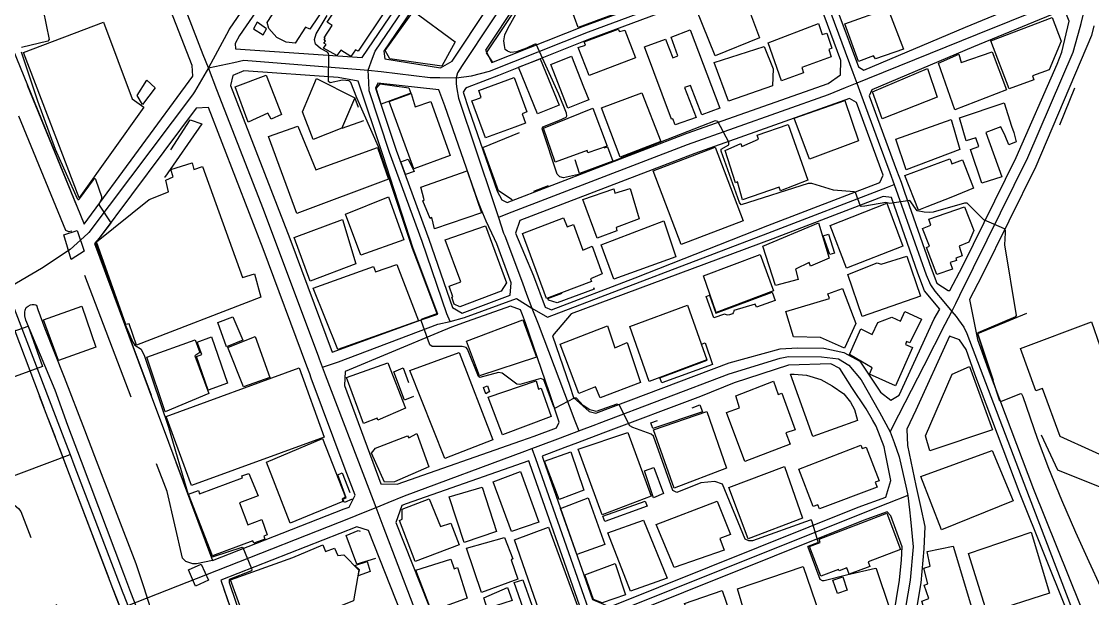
# Model space of a CAD drawing. Header units: millimetres. Extents: x 198785 to 203305, y 542885 to 545889.
# Drawn here: x 202311.3 to 202611.8, y 544546.7 to 544708.5 of the extents above; entities that cross this region are included whole.
import ezdxf

# ---------------------------------------------------------------- set-up
doc = ezdxf.new("R2010")
doc.units = ezdxf.units.MM
for name, pattern in [('FENCE_25K', [54.3, 28.7, -9.2, -16.4]), ('HIDDEN_BULD_25K', [28.8, 18.4, -10.4]), ('HIDDEN_IN_25K', [56.5, 36.5, -20]), ('HIDDEN_SIGUNGU_25K', [51.2, 30.4, -3.2, 5.6, -3.2, 5.6, -3.2])]:
    doc.linetypes.add(name, pattern=pattern)
for name, color, linetype in [('A0013114', 253, 'Continuous'), ('A0013117', 253, 'Continuous'), ('A0023214', 253, 'Continuous'), ('A0023217', 253, 'Continuous'), ('A0033324', 253, 'Continuous'), ('A0043325', 253, 'Continuous'), ('B0014111', 253, 'Continuous'), ('B0014112', 253, 'Continuous'), ('B0014113', 253, 'Continuous'), ('B0014116', 253, 'Continuous'), ('B0014118', 253, 'Continuous'), ('B0024120', 253, 'Continuous'), ('C0076117', 253, 'Continuous'), ('C0523121', 253, 'Continuous'), ('F0017111', 253, 'Continuous'), ('F0047224', 253, 'Continuous'), ('G0018113', 253, 'Continuous')]:
    doc.layers.add(name, color=color, linetype=linetype)

msp = doc.modelspace()

# ---------------------------------------------------------------- linework, layer by layer
at = {"layer": 'A0013114'}
for points in [[(202272.59, 544800.81), (202290.36, 544749.86), (202293.64, 544740.9), (202296.67, 544732.64), (202304.85, 544710.31), (202328.93, 544651.68)], [(202331.82, 544646.2), (202348.38, 544601.78), (202351.09, 544594.51), (202364.94, 544557.35)], [(202367.27, 544551.82), (202383.58, 544504.49)]]:
    msp.add_lwpolyline(points, dxfattribs=at)
at = {"layer": 'A0013117'}
for points in [[(202328.93, 544651.68), (202359.42, 544693.1), (202359.2, 544696.14), (202340.63, 544743.9), (202337.6, 544751.8), (202333.85, 544761.56), (202314.57, 544811.79), (202310.14, 544814.89), (202273.87, 544801.32), (202272.59, 544800.81)], [(202406.89, 544698.32), (202454.9, 544768.86), (202464.75, 544782.75), (202463.73, 544786.9), (202442.89, 544801.38), (202440.51, 544800.66), (202426.9, 544781.39), (202409.19, 544756.77), (202404.23, 544750.35), (202402.14, 544747.64), (202399.15, 544743.3), (202392.42, 544733.52), (202387.07, 544725.75), (202372.48, 544704.55), (202371.28, 544702.3), (202371.38, 544700.78), (202406.89, 544698.32)], [(202443.28, 544696.93), (202468.97, 544707.15), (202491.02, 544715.29), (202518.21, 544725.4), (202525.44, 544728.49), (202530.95, 544730.84), (202534.16, 544732.05), (202595.96, 544755.4), (202596.91, 544757.58), (202589.87, 544777.28), (202587.24, 544785.52), (202583.04, 544785.88), (202581.84, 544785.45), (202557.42, 544775.24), (202512.72, 544757.19), (202509.24, 544756.65), (202491.51, 544768.89), (202486.18, 544767.84), (202476.63, 544753.4), (202441.49, 544700.44), (202443.28, 544696.93)], [(202428.92, 544695.44), (202432.2, 544697.29), (202471.63, 544756.71), (202481.66, 544771.88), (202479.79, 544776.39), (202470.76, 544782.17), (202469.14, 544782.03), (202458.19, 544766.57), (202412.99, 544700.18), (202413.3, 544698.01), (202428.92, 544695.44)], [(202547.67, 544694.85), (202576.13, 544706.88), (202607.32, 544719.76), (202608.96, 544722.86), (202599.45, 544750.35), (202596.8, 544751.44), (202535.62, 544728.33), (202535.12, 544725.4), (202546.12, 544695.7), (202547.67, 544694.85)], [(202446.06, 544658.42), (202447.63, 544657.71), (202498.12, 544677.11), (202537.66, 544691.1), (202541.08, 544693.49), (202541.19, 544697.5), (202531.52, 544723.6), (202527.12, 544724.86), (202519.69, 544721.68), (202492.41, 544711.54), (202470.4, 544703.41), (202445.12, 544693.35), (202436.37, 544689.98), (202435.87, 544689.71), (202435.24, 544688.64), (202436.82, 544683.74), (202444.81, 544660.86), (202446.06, 544658.42)], [(202571.81, 544633.05), (202575.43, 544639.93), (202590.39, 544670.3), (202601.9, 544696.5), (202603.2, 544699.81), (202605.21, 544708.53), (202604.14, 544711.39), (202602.07, 544711.1), (202578.44, 544701.35), (202549.88, 544689.27), (202549.13, 544687.59), (202556.83, 544666.81), (202558.08, 544663.45), (202559.06, 544660.65), (202566.52, 544639.3), (202568.12, 544635.12), (202571.29, 544633.05), (202571.81, 544633.05)], [(202612.12, 544707.19), (202611.5, 544704.48), (202595.85, 544667.79), (202580.78, 544637.2), (202577.28, 544630.55), (202579.54, 544619.29), (202582.53, 544611.03), (202595.26, 544577.37), (202608.32, 544544.81), (202615.21, 544529.02)], [(202398.49, 544615.73), (202423.49, 544624.8), (202428.18, 544626.43), (202421.19, 544644.8), (202412.7, 544671.11), (202405.82, 544691.74), (202400.21, 544692.77), (202373.76, 544694.6), (202370.65, 544693.34), (202369.99, 544690.47), (202386.66, 544647.59), (202398.49, 544615.73)], [(202434.92, 544626.69), (202448.39, 544631.74), (202448.67, 544635.15), (202444.69, 544646.09), (202444, 544647.54), (202441.65, 544652.52), (202440.33, 544655.86), (202439.28, 544658.5), (202430.09, 544684.84), (202428.44, 544689.34), (202411.35, 544691.12), (202410.68, 544689.8), (202416.48, 544672.43), (202425.6, 544647.42), (202432.21, 544628.29), (202434.92, 544626.69)], [(202458.21, 544628.34), (202460.03, 544627.6), (202483.51, 544636.61), (202520.72, 544651.26), (202552.16, 544663.36), (202553.09, 544665.4), (202545.55, 544685.72), (202543.59, 544686.83), (202500.2, 544671.48), (202451.16, 544652.64), (202449.96, 544649.16), (202455.01, 544637.15), (202458.21, 544628.34)], [(202364.94, 544557.35), (202401.86, 544571.85), (202403.24, 544572.35), (202404.93, 544575.66), (202402.11, 544583), (202392.65, 544608.51), (202392.2, 544609.72), (202391.42, 544611.81), (202379.18, 544644.75), (202363.79, 544684.33), (202360.3, 544684.18), (202333.12, 544647.71), (202331.82, 544646.2)], [(202472.42, 544598.66), (202509.86, 544612.8), (202524.18, 544616.73), (202528.99, 544617.02), (202536.39, 544616.85), (202542.01, 544615.7), (202546.51, 544613.25), (202552.35, 544604.59), (202555.22, 544602.3), (202557.53, 544603.7), (202567.34, 544625.1), (202568.96, 544627.84), (202564.67, 544632.96), (202562.76, 544637.93), (202555.37, 544659.1), (202553.07, 544659.43), (202522.13, 544647.52), (202465.54, 544626.55), (202460.32, 544620.37), (202465.18, 544606.23), (202466.22, 544603.02), (202470.57, 544599.09), (202472.42, 544598.66)], [(202412.18, 544578.89), (202416.76, 544578.78), (202451.4, 544590.87), (202453.56, 544591.62), (202455.13, 544592.2), (202461.4, 544594.52), (202462.15, 544596.12), (202459.49, 544604.33), (202452.73, 544623.99), (202451.9, 544626.27), (202451.29, 544627.65), (202448.54, 544628.63), (202436.38, 544624.34), (202431.96, 544622.77), (202428.15, 544621.19), (202402.12, 544610.35), (202401.97, 544606.38), (202412.18, 544578.89)], [(202618.91, 544504.58), (202604.61, 544543.33), (202591.54, 544575.92), (202578.77, 544609.64), (202576.31, 544616.47), (202574.48, 544619.19), (202571.72, 544620.25), (202562.21, 544599.52), (202559.66, 544594.21), (202559.85, 544589.57), (202562.25, 544578.4), (202563.52, 544572.48), (202564.71, 544566.93), (202564.52, 544560.62), (202563.59, 544551.11), (202561.89, 544540.51), (202560.16, 544531.57), (202559.06, 544513.57), (202559.28, 544504.56)], [(202476.42, 544544.41), (202546.05, 544572.3), (202553.79, 544575.16), (202555.19, 544579.8), (202553.6, 544587.76), (202553.32, 544589.18), (202551.09, 544595.01), (202550.04, 544596.83), (202548.29, 544599.87), (202544.25, 544605.87), (202540.91, 544611.17), (202538.4, 544612.48), (202526.52, 544612.14), (202511.27, 544607.13), (202501.79, 544603.34), (202474.45, 544593.01), (202467.32, 544590.31), (202463.79, 544589), (202457.4, 544586.64), (202457.68, 544585.77), (202471.53, 544546.46), (202476.42, 544544.41)], [(202430.4, 544531.61), (202436.35, 544528.32), (202466.14, 544539.85), (202468.1, 544543.03), (202467.86, 544544.82), (202453.9, 544584.48), (202453.63, 544585.29), (202419.23, 544573.29), (202418.07, 544572.76), (202416.37, 544568), (202425.51, 544544.96), (202430.4, 544531.61)], [(202511.23, 544504.54), (202541.98, 544514.42), (202547.88, 544518.9), (202553.75, 544530.03), (202555.98, 544541.56), (202557.64, 544551.88), (202558.19, 544557.51), (202558.41, 544561.15), (202555.21, 544569.86), (202554.18, 544571.04), (202547.48, 544568.57), (202472.11, 544538.37), (202470.58, 544537.71), (202468.38, 544533.08), (202478.71, 544504.53)], [(202432.55, 544504.51), (202427.02, 544518.11), (202425.06, 544522.92), (202423, 544528.56), (202418.04, 544542.11), (202408.66, 544565.75), (202405.4, 544566.79), (202367.27, 544551.82)]]:
    msp.add_lwpolyline(points, dxfattribs=at)
at = {"layer": 'A0023214'}
msp.add_lwpolyline([(202245.91, 544793.62), (202247, 544790.78), (202256.83, 544765.11), (202269.73, 544731.45), (202271.59, 544726.59), (202272.65, 544723.82), (202286.32, 544688.14), (202305.18, 544638.82), (202307.22, 544633.48), (202308.08, 544631.22), (202314.99, 544613.17), (202323.24, 544591.61), (202324.98, 544587.06), (202326.05, 544584.25), (202339.8, 544548.31), (202340.06, 544547.61), (202341.14, 544544.78), (202342.09, 544542.09), (202345.13, 544533.53), (202355.13, 544504.48), (202355.13, 544504.48)], dxfattribs=at)
at = {"layer": 'A0023217'}
for points in [[(202408.63, 544694.85), (202409.84, 544698.18), (202410.57, 544700.18), (202456.56, 544767.74), (202468.07, 544783.98), (202469.89, 544786.54)], [(202487.62, 544774.89), (202485.95, 544772.45), (202476.61, 544758.84), (202434.99, 544696.07), (202433.65, 544694.05), (202433.24, 544692.69)], [(202363.77, 544695.42), (202362.35, 544699.08), (202358.01, 544710.25), (202341.52, 544753.22), (202339.3, 544759)], [(202386.56, 544731.16), (202385.37, 544729.42), (202369.59, 544706.28), (202369.47, 544706.05), (202363.77, 544695.42)], [(202433.24, 544692.69), (202437.54, 544693.2), (202440.15, 544693.88), (202442.63, 544694.53), (202470.4, 544705.54), (202518.21, 544723.27), (202526.35, 544726.52), (202531.77, 544728.68)], [(202531.77, 544728.68), (202532.39, 544727.01), (202538.41, 544710.74), (202544.54, 544694.2), (202545.67, 544691.16)], [(202610.91, 544717.5), (202607.16, 544715.99), (202579.48, 544704.81), (202548.66, 544692.36), (202545.67, 544691.16)], [(202572.3, 544627.2), (202573.41, 544629.37), (202574.6, 544631.78), (202593.66, 544670.3), (202606.35, 544699.81), (202608.33, 544706.82), (202608.58, 544707.88), (202610.91, 544717.5)], [(202363.77, 544695.42), (202359.85, 544688.73), (202359.35, 544687.88), (202330.19, 544649.29), (202329.96, 544648.99), (202324.98, 544644.54), (202316.99, 544639.26), (202307.22, 544633.48)], [(202363.77, 544695.42), (202370.91, 544696.98), (202373.76, 544697.61), (202406.35, 544695.03), (202408.63, 544694.85)], [(202395.82, 544611.51), (202394.96, 544613.77), (202394.73, 544614.37), (202379.2, 544655.73), (202366.13, 544689.34), (202363.77, 544695.42)], [(202431.61, 544624.4), (202430.7, 544626.53), (202423.72, 544646.75), (202414.59, 544671.77), (202408.84, 544689), (202408.75, 544691.41), (202408.63, 544694.85)], [(202408.63, 544694.85), (202412.28, 544694.41), (202425.96, 544692.78), (202428.71, 544692.75), (202433.24, 544692.69)], [(202433.24, 544692.69), (202433.24, 544690.99), (202433.5, 544689.59), (202433.98, 544686.99), (202443.84, 544657.43), (202445.14, 544653.54)], [(202545.67, 544691.16), (202542.45, 544689.85), (202537.66, 544687.92), (202498.12, 544673.9), (202447.7, 544654.52), (202445.14, 544653.54)], [(202545.67, 544691.16), (202546.81, 544688.08), (202551.69, 544674.92), (202554.95, 544666.1), (202556.19, 544662.76)], [(202454.52, 544628.13), (202458.94, 544625.57), (202520.72, 544649.13), (202554.31, 544662.04), (202556.19, 544662.76)], [(202556.19, 544662.76), (202557.21, 544659.87), (202565.15, 544637.45), (202566.31, 544634.68), (202567.54, 544632.82), (202570.06, 544629.85), (202572.3, 544627.2)], [(202445.14, 544653.54), (202446.6, 544649.16), (202446.91, 544648.33), (202451.86, 544635.15), (202453.04, 544632.03), (202454.52, 544628.13)], [(202431.61, 544624.4), (202435.65, 544625.51), (202450.19, 544630.79), (202454.52, 544628.13)], [(202454.52, 544628.13), (202456.24, 544623.66), (202466.6, 544596.48), (202467.67, 544593.68)], [(202555.07, 544593.47), (202557.48, 544598.19), (202564.57, 544612.06), (202570.48, 544623.65), (202572.3, 544627.2)], [(202572.3, 544627.2), (202573.52, 544625.76), (202574.2, 544624.84), (202575.74, 544622.77), (202576.58, 544621.03), (202594, 544575.16), (202621.06, 544504.58), (202621.06, 544504.58)], [(202395.82, 544611.51), (202400.31, 544613.04), (202428.16, 544623.63), (202431.61, 544624.4)], [(202467.67, 544593.68), (202472.42, 544595.45), (202473.43, 544595.84), (202509.86, 544609.68), (202524.18, 544614.05), (202526.52, 544614.51), (202535.8, 544614.47), (202540.58, 544613.87), (202543.39, 544612.16), (202546.94, 544608), (202552.02, 544598.92), (202555.07, 544593.47)], [(202410.81, 544572.23), (202408.83, 544577.4), (202396.67, 544609.29), (202395.82, 544611.51)], [(202454.52, 544588.78), (202456.26, 544589.43), (202462.58, 544591.79), (202467.67, 544593.68)], [(202555.07, 544593.47), (202556.12, 544590.45), (202557.51, 544586.46), (202559.59, 544577.39), (202560, 544575.6)], [(202263.15, 544564.97), (202268.29, 544566.67), (202287.17, 544572.9), (202299.13, 544577.38), (202324.98, 544587.06)], [(202410.81, 544572.23), (202414.21, 544573.61), (202418.77, 544575.46), (202452.53, 544588.04), (202454.52, 544588.78)], [(202454.52, 544588.78), (202455.52, 544585.97), (202470.98, 544542), (202471.02, 544541.88), (202467.55, 544538.52)], [(202560, 544575.6), (202554.28, 544573.32), (202476.42, 544542.25), (202473.5, 544541.06), (202467.55, 544538.52)], [(202560, 544575.6), (202560.47, 544571.52), (202560.76, 544568.97), (202561.47, 544561.15), (202560.65, 544551.88), (202556.91, 544530.03), (202553.63, 544518.9), (202553.61, 544516.17), (202553.6, 544514.21)], [(202341.14, 544544.78), (202366.1, 544554.58), (202403.63, 544569.32), (202406.83, 544570.62), (202410.81, 544572.23)], [(202429.28, 544522.98), (202426.67, 544530.07), (202421.21, 544544.96), (202412.82, 544566.96), (202410.81, 544572.23)]]:
    msp.add_lwpolyline(points, dxfattribs=at)
at = {"layer": 'A0033324', "linetype": 'HIDDEN_IN_25K', "flags": 128}
for points in [[(202325.48, 544649.66), (202324.65, 544649.53), (202324.39, 544649.54), (202323.75, 544649.82), (202299.72, 544708.32), (202294.81, 544723.01), (202279.91, 544767.59), (202268.1, 544796.97), (202272.59, 544800.81), (202290.36, 544749.86), (202293.64, 544740.9), (202296.67, 544732.64), (202304.85, 544710.31), (202328.93, 544651.68), (202326.67, 544650.04), (202325.48, 544649.66)], [(202364.94, 544557.35), (202360.48, 544556.42), (202359.42, 544556.44), (202357.49, 544557.04), (202356.47, 544558.01), (202352.19, 544576.72), (202327.42, 544641.61), (202329.64, 544644.52), (202331.82, 544646.2), (202348.38, 544601.78), (202351.09, 544594.51), (202364.94, 544557.35)], [(202326.69, 544504.47), (202316.4, 544532.17), (202314.4, 544537.57), (202300.91, 544573.87), (202306.07, 544573.91), (202309.27, 544572.95), (202310.47, 544571.98), (202311.13, 544571.11), (202335.42, 544507.32), (202336.48, 544504.47)], [(202375.21, 544504.49), (202375.21, 544504.49), (202360.66, 544546.83), (202360.95, 544548.47), (202361.23, 544549.09), (202362.65, 544550.31), (202367.27, 544551.82), (202383.58, 544504.49), (202383.58, 544504.49)]]:
    msp.add_lwpolyline(points, dxfattribs=at)
at = {"layer": 'A0043325'}
for points in [[(202328.89, 544644.11), (202325.27, 544641.7), (202323.2, 544648.69), (202326.97, 544649.86), (202328.89, 544644.11)], [(202332.21, 544617.17), (202321.76, 544613.45), (202317.48, 544624.86), (202328.24, 544628.65), (202332.21, 544617.17)], [(202317.27, 544611.74), (202299.01, 544605.08), (202294.87, 544616.62), (202313.17, 544623.01), (202317.27, 544611.74)], [(202363.79, 544551.83), (202360.19, 544550.14), (202358.22, 544554.72), (202361.71, 544556.34), (202363.79, 544551.83)]]:
    msp.add_lwpolyline(points, dxfattribs=at)
at = {"layer": 'B0014111'}
for points in [[(202401.59, 544720.23), (202392.27, 544706.31), (202390.99, 544706.88), (202388.12, 544702.42), (202385.6, 544702.62), (202382.96, 544703.99), (202380.76, 544706.45), (202380.29, 544708.14), (202393.28, 544728.14), (202402.39, 544722.24), (202401.08, 544720.55), (202401.59, 544720.23)], [(202413.56, 544711.71), (202405.8, 544700.11), (202405.03, 544700.51), (202403.71, 544698.61), (202400.97, 544700.46), (202399.79, 544698.89), (202396.06, 544700.98), (202396.77, 544701.98), (202396.17, 544702.39), (202396.6, 544702.97), (202396.23, 544703.25), (202396.57, 544703.71), (202396.28, 544703.91), (202398.45, 544707.3), (202397.13, 544708.26), (202405.03, 544720.15), (202413.62, 544714.55), (202412.35, 544712.62), (202413.56, 544711.71)], [(202433.04, 544702.74), (202429.3, 544695.93), (202414.63, 544698.01), (202413.32, 544700.33), (202421.31, 544711.32), (202433.04, 544702.74)], [(202345.69, 544684.42), (202327.53, 544659.04), (202311.88, 544699.75), (202334.38, 544708.23), (202342.37, 544686.78), (202345.69, 544684.42)], [(202478.73, 544706.32), (202479.11, 544705.61), (202480.62, 544705.99), (202483.56, 544698.29), (202470.6, 544693.32), (202467.52, 544701.14), (202469.53, 544701.84), (202469.16, 544702.79), (202478.73, 544706.32)], [(202498.97, 544706.1), (202507.25, 544684.13), (202502.16, 544682.25), (202499.01, 544690.5), (202497.32, 544689.95), (202500.58, 544681.54), (202494.72, 544679.46), (202494.05, 544681.16), (202493.71, 544681.08), (202486.1, 544701.36), (202492, 544703.52), (202494.08, 544698.24), (202495.47, 544698.87), (202493.56, 544704.1), (202498.97, 544706.1)], [(202462.15, 544685.03), (202456.14, 544682.57), (202450.8, 544695.61), (202456.86, 544697.95), (202462.15, 544685.03)], [(202469.29, 544685.98), (202464.65, 544684.15), (202459.81, 544696.42), (202465.64, 544698.72), (202469.03, 544690.13), (202470.48, 544686.45), (202469.29, 544685.98)], [(202379.95, 544693.39), (202384.26, 544682.41), (202381.39, 544681.08), (202380.42, 544682.72), (202374.89, 544680.26), (202371.26, 544690.16), (202379.95, 544693.39)], [(202401.24, 544678.58), (202393.2, 544675.41), (202390.14, 544683.17), (202394.08, 544692.43), (202404.86, 544687.02), (202401.24, 544678.58)], [(202449.73, 544678.84), (202441.53, 544675.83), (202437.71, 544686.22), (202438.83, 544686.63), (202440.32, 544687.18), (202439.63, 544689.08), (202449.58, 544692.73), (202453.11, 544683.1), (202451.76, 544682.61), (202452.74, 544679.95), (202449.73, 544678.84)], [(202420.59, 544688.36), (202412.27, 544685.28), (202410.87, 544689.65), (202411.94, 544691.02), (202420.02, 544689.9), (202420.59, 544688.36)], [(202420.61, 544688.25), (202421.75, 544684.52), (202426.21, 544686.03), (202431.58, 544670.9), (202421.39, 544667.17), (202414.46, 544686), (202420.61, 544688.25)], [(202490.69, 544674.85), (202479.3, 544670.42), (202474.01, 544684.28), (202485.35, 544688.48), (202490.69, 544674.85)], [(202546.15, 544674.97), (202532.4, 544669.84), (202528.06, 544681.31), (202542.29, 544686.29), (202546.15, 544674.97)], [(202475.61, 544673.54), (202470.26, 544671.66), (202470, 544672.26), (202461.08, 544669.06), (202457.78, 544678.59), (202471.66, 544684.13), (202475.61, 544673.54)], [(202589.05, 544679.07), (202589.69, 544677.29), (202590.39, 544674.75), (202588.28, 544673.86), (202587.31, 544676.39), (202586.06, 544678.9), (202581.89, 544677.33), (202586.37, 544664.95), (202580.71, 544663.15), (202577.53, 544672.54), (202579.94, 544673.43), (202579.06, 544675.86), (202576.33, 544674.98), (202574.45, 544681.42), (202586.97, 544685.61), (202589.05, 544679.07)], [(202388.88, 544679.07), (202393.94, 544666.84), (202411.25, 544673.1), (202414.3, 544664.21), (202388.61, 544654.59), (202380.64, 544676.25), (202388.88, 544679.07)], [(202513.78, 544652.58), (202496.36, 544645.94), (202488.5, 544666.56), (202505.93, 544673.2), (202513.78, 544652.58)], [(202359.23, 544668.87), (202359.7, 544666.99), (202362.1, 544667.84), (202373.35, 544636.66), (202376.74, 544637.69), (202378.44, 544631.14), (202343.58, 544617.75), (202341.54, 544623.72), (202340.62, 544623.47), (202332.35, 544646.69), (202347.19, 544658.55), (202352.59, 544660.7), (202351.83, 544663.96), (202353.92, 544664.92), (202353.27, 544666.95), (202359.23, 544668.87)], [(202572.02, 544669.41), (202572.34, 544668.56), (202575.33, 544669.63), (202577.45, 544664.17), (202578.42, 544661.69), (202572.04, 544659.16), (202565.35, 544656.5), (202562.98, 544655.56), (202559.12, 544665.29), (202571.79, 544670), (202572.02, 544669.41)], [(202405.12, 544640.56), (202392.29, 544635.66), (202387.82, 544647.87), (202401.37, 544652.97), (202405.12, 544640.56)], [(202463.37, 544653.4), (202464.38, 544650.92), (202466.22, 544651.55), (202468.8, 544644.38), (202471.39, 544645.45), (202474.28, 544637.75), (202470.99, 544636.34), (202471.26, 544635.61), (202458.65, 544630.85), (202451.9, 544649.07), (202463.37, 544653.4)], [(202445.94, 544632.82), (202434.32, 544628.46), (202432.75, 544629.18), (202432.02, 544631.14), (202432.35, 544631.26), (202431.29, 544634.25), (202434.58, 544635.48), (202430.19, 544647.25), (202441.5, 544651.21), (202447.36, 544635.2), (202445.94, 544632.82)], [(202416.6, 544640.34), (202422.7, 544624.58), (202400.1, 544616.48), (202393.19, 544633.7), (202410.08, 544639.77), (202410.67, 544638.32), (202416.6, 544640.34)], [(202545.38, 544623.75), (202542.23, 544616.9), (202535.46, 544619.9), (202527.91, 544620.06), (202525.8, 544627.15), (202538.03, 544630.78), (202537.58, 544632.14), (202541.65, 544633.61), (202545.38, 544623.75)], [(202639.07, 544634.76), (202655.02, 544587.38), (202644.16, 544583.03), (202643.41, 544584.95), (202629.93, 544579.81), (202602.72, 544592.11), (202597.73, 544605.57), (202595.88, 544604.93), (202591.57, 544616.79), (202611.51, 544624.26), (202613.86, 544617.57), (202617.28, 544618.7), (202616.19, 544622.48), (202622.84, 544624.5), (202621.54, 544628.7), (202639.07, 544634.76)], [(202503.57, 544613.57), (202487.43, 544607.57), (202482, 544622.94), (202498.17, 544628.94), (202503.57, 544613.57)], [(202373.44, 544619.11), (202368.86, 544617.25), (202366.46, 544624.08), (202370.65, 544625.71), (202373.44, 544619.11)], [(202455.78, 544614.38), (202439.81, 544609.14), (202436.16, 544618.87), (202451.95, 544624.84), (202455.78, 544614.38)], [(202475.73, 544623.18), (202477.83, 544616.94), (202481.25, 544618.44), (202485, 544607.23), (202473.71, 544603), (202472.37, 544606.03), (202467.68, 544604.2), (202462.42, 544618.04), (202475.73, 544623.18)], [(202369.13, 544607.09), (202363.75, 544605.13), (202360.47, 544614.56), (202361.92, 544615.12), (202360.64, 544618.6), (202364.6, 544620.02), (202369.13, 544607.09)], [(202363.86, 544604.19), (202351.65, 544599.04), (202346.52, 544614.4), (202360.04, 544619.22), (202361.36, 544615.65), (202359.99, 544614.75), (202363.86, 544604.19)], [(202505.18, 544612.35), (202490.93, 544607.17), (202490.44, 544608.54), (202503.73, 544613.49), (202502.12, 544618.01), (202503.12, 544618.35), (202505.18, 544612.35)], [(202443.61, 544591.23), (202430.06, 544585.99), (202420.32, 544610.64), (202434.16, 544615.63), (202443.61, 544591.23)], [(202396.27, 544591.98), (202359.05, 544578.35), (202351.93, 544597.75), (202389.21, 544611.38), (202396.27, 544591.98)], [(202419.05, 544600.05), (202411.34, 544596.69), (202411.14, 544597.22), (202407.33, 544595.73), (202402.56, 544608.68), (202414.15, 544612.73), (202419.05, 544600.05)], [(202545.89, 544596.59), (202533.36, 544592.13), (202527.08, 544609.57), (202528.08, 544609.57), (202531.52, 544609.34), (202535.55, 544608.06), (202538.73, 544606.31), (202542.02, 544604.12), (202543.92, 544601.7), (202545.04, 544599.7), (202545.89, 544596.59)], [(202455.69, 544607.7), (202456.42, 544605.4), (202457.1, 544605.66), (202459.97, 544597.72), (202446.29, 544592.57), (202442.25, 544603.19), (202455.69, 544607.7)], [(202522.26, 544607.6), (202523.59, 544603.93), (202524.61, 544604.29), (202528.41, 544594), (202525.8, 544593.11), (202526.97, 544589.94), (202514.25, 544585.13), (202509.09, 544598.87), (202512.79, 544600.16), (202511.7, 544603.49), (202522.26, 544607.6)], [(202509.1, 544583.21), (202494.46, 544577.64), (202488.64, 544594), (202503.61, 544599.1), (202509.1, 544583.21)], [(202422.27, 544592.94), (202425.59, 544583.65), (202415.95, 544579.38), (202413.16, 544579.33), (202409.53, 544587.46), (202410.69, 544588.82), (202419.64, 544592.32), (202420.03, 544591.73), (202422.27, 544592.94)], [(202487.99, 544575.38), (202474.25, 544570.21), (202467.53, 544588.59), (202481.48, 544593.22), (202487.99, 544575.38)], [(202401.47, 544573.87), (202386.74, 544567.81), (202380.12, 544584.91), (202395.74, 544591.54), (202402.25, 544575.12), (202401.3, 544574.59), (202401.47, 544573.87)], [(202469.05, 544577.08), (202462.15, 544574.49), (202458.1, 544585.25), (202465.45, 544587.86), (202469.05, 544577.08)], [(202546.81, 544589.66), (202547.17, 544588.76), (202548.34, 544589.16), (202551.93, 544579.66), (202550.86, 544579.28), (202551.34, 544577.93), (202535.25, 544571.83), (202534.71, 544572.99), (202533.47, 544572.47), (202529.41, 544582.99), (202546.81, 544589.66)], [(202589.49, 544574.05), (202569.44, 544565.93), (202563.66, 544580.95), (202583.63, 544588.19), (202589.49, 544574.05)], [(202375.1, 544581.76), (202377.72, 544575.49), (202372.51, 544573.51), (202374.8, 544567.36), (202378.77, 544568.82), (202380.27, 544564.6), (202379.29, 544564.14), (202379.59, 544563.31), (202376.56, 544562.2), (202376.2, 544562.84), (202364.9, 544558.7), (202358.21, 544575.93), (202360.99, 544576.98), (202361.32, 544576.07), (202373.37, 544580.52), (202373.16, 544581.07), (202375.1, 544581.76)], [(202456.49, 544568.08), (202448.85, 544565.5), (202443.7, 544579.4), (202451.3, 544582.32), (202456.49, 544568.08)], [(202530.41, 544569.27), (202515.19, 544563.47), (202509.74, 544577.85), (202525.36, 544583.68), (202530.41, 544569.27)], [(202444.62, 544565.52), (202435.55, 544562.45), (202431.36, 544575.18), (202440.55, 544577.96), (202444.62, 544565.52)], [(202474.95, 544561.82), (202467.16, 544559.03), (202462.59, 544571.97), (202470.33, 544574.89), (202474.95, 544561.82)], [(202425.7, 544574.68), (202428.91, 544566.89), (202431.8, 544567.81), (202434.11, 544561.72), (202421.79, 544557.09), (202417.38, 544568.59), (202418.17, 544568.93), (202418.11, 544571.73), (202425.7, 544574.68)], [(202508.45, 544560.28), (202494.47, 544555.41), (202489.35, 544567.41), (202506.47, 544574.03), (202510.2, 544564.65), (202507.27, 544563.5), (202508.45, 544560.28)], [(202465.49, 544541.13), (202458.14, 544538.65), (202449.6, 544563.11), (202459.22, 544566.74), (202467.19, 544544.86), (202465.49, 544541.13)], [(202599.71, 544548.17), (202582.26, 544542.62), (202577.05, 544559.3), (202594.54, 544565.29), (202599.71, 544548.17)], [(202395.87, 544561.79), (202396.59, 544559.93), (202399.14, 544560.83), (202400.04, 544558.75), (202401.8, 544558.98), (202405.96, 544554.63), (202404.44, 544546.08), (202393.91, 544541.81), (202376.23, 544534.74), (202370, 544551.94), (202387.49, 544558.25), (202395.87, 544561.79)], [(202431.81, 544557.76), (202432.68, 544555), (202433.7, 544555.38), (202436.33, 544546.77), (202426.32, 544543.12), (202421.94, 544554.7), (202431.81, 544557.76)], [(202480.82, 544547.77), (202474.26, 544545.46), (202471.8, 544546.42), (202469.36, 544553.33), (202477.92, 544556.52), (202480.82, 544547.77)], [(202535.24, 544542.3), (202516.36, 544535.61), (202512.2, 544549.39), (202530.61, 544555.68), (202535.24, 544542.3)], [(202457.02, 544537.76), (202454.71, 544536.54), (202449.59, 544551.22), (202451.95, 544551.91), (202457.02, 544537.76)], [(202448.99, 544546.18), (202441.95, 544543.87), (202441.06, 544546.88), (202447.7, 544549.78), (202448.99, 544546.18)]]:
    msp.add_lwpolyline(points, dxfattribs=at)
at = {"layer": 'B0014112'}
for points in [[(202558.76, 544700.71), (202550.91, 544697.95), (202550.39, 544698.86), (202546.14, 544697.2), (202542.35, 544707.78), (202554.34, 544712.06), (202558.76, 544700.71)], [(202534.89, 544707.86), (202535.99, 544704.84), (202537.22, 544705.2), (202538.67, 544700.99), (202537.81, 544700.62), (202538.51, 544698.55), (202530.25, 544695.55), (202530.68, 544694.09), (202524.57, 544691.8), (202520.81, 544702.49), (202534.89, 544707.86)], [(202595.35, 544692.11), (202588.37, 544689.56), (202583.23, 544703.07), (202600.44, 544709.57), (202602.96, 544702.98), (202599.6, 544694.92), (202594.99, 544693.18), (202595.35, 544692.11)], [(202522.05, 544690.39), (202509.69, 544686.08), (202505.65, 544696.92), (202519.69, 544701.41), (202522.18, 544695.15), (202522.05, 544690.39)], [(202526.43, 544679.59), (202531.9, 544664), (202524.27, 544661), (202523.88, 544662.03), (202513.58, 544658.46), (202512.17, 544663.47), (202511.67, 544663.19), (202508.7, 544672.32), (202513.15, 544674.21), (202513.41, 544673.42), (202518.06, 544675.5), (202517.72, 544676.56), (202526.43, 544679.59)], [(202440.38, 544654.84), (202427.24, 544650.35), (202426.48, 544653.48), (202425.95, 544653.26), (202423.97, 544658.2), (202424.34, 544658.46), (202423.36, 544662.03), (202436.33, 544666.61), (202440.38, 544654.84)], [(202482.05, 544661.6), (202484.6, 544653.17), (202478.13, 544650.74), (202478.39, 544649.79), (202472.82, 544647.71), (202468.79, 544658.54), (202477.53, 544661.52), (202477.83, 544660.29), (202482.05, 544661.6)], [(202558.62, 544645.45), (202542.77, 544639.29), (202538.19, 544651.24), (202554.07, 544657.49), (202558.62, 544645.45)], [(202572.48, 544639.07), (202568.09, 544637.56), (202565.2, 544645.1), (202566.08, 544645.51), (202564.11, 544650.45), (202566.4, 544651.34), (202565.9, 544653), (202575.9, 544656.49), (202578.46, 544649.87), (202577.13, 544646.55), (202574.38, 544645.44), (202575.26, 544642.79), (202573.46, 544642.13), (202573.67, 544641.48), (202571.86, 544640.85), (202572.48, 544639.07)], [(202494.9, 544642.53), (202477.54, 544636.21), (202473.92, 544645.81), (202491.5, 544652.58), (202494.9, 544642.53)], [(202522.31, 544632.96), (202506.24, 544626.91), (202502.62, 544637.2), (202518.52, 544643.12), (202522.31, 544632.96)], [(202559.71, 544642.69), (202563.58, 544631.43), (202547.22, 544625.8), (202543.19, 544637.49), (202551.38, 544640.78), (202552.55, 544640.41), (202559.71, 544642.69)], [(202522.78, 544630.25), (202517.5, 544628.38), (202517.12, 544629.25), (202511.15, 544627.41), (202511.13, 544627.2), (202511.03, 544626.82), (202510.8, 544626.49), (202509.99, 544626.19), (202509.51, 544626.13), (202509.1, 544626.27), (202508.55, 544626.4), (202505.59, 544625.36), (202503.45, 544631.39), (202504.39, 544631.76), (202506.17, 544626.72), (202521.89, 544632.61), (202522.78, 544630.25)], [(202380.97, 544608.69), (202373.59, 544606.01), (202369.24, 544617.05), (202376.86, 544620.11), (202380.97, 544608.69)], [(202549.37, 544555.71), (202543.55, 544553.51), (202542.88, 544555.29), (202540.69, 544554.46), (202540.55, 544554.85), (202535.58, 544552.97), (202532.44, 544561.28), (202535.43, 544562.41), (202535.08, 544563.36), (202554.09, 544570.64), (202557.94, 544560.45), (202548.87, 544557.02), (202549.37, 544555.71)], [(202450.57, 544552.14), (202440.35, 544548.41), (202436.15, 544560.82), (202446.85, 544563.79), (202449.19, 544557.83), (202448.7, 544557.55), (202450.57, 544552.14)], [(202577.89, 544544.32), (202564.66, 544540), (202563.18, 544544.3), (202564.27, 544544.78), (202563.94, 544545.94), (202565.84, 544546.73), (202564.54, 544550.44), (202565.56, 544550.82), (202564.48, 544555.26), (202566.25, 544555.77), (202565.44, 544559.89), (202572.74, 544561.41), (202577.89, 544544.32)]]:
    msp.add_lwpolyline(points, dxfattribs=at)
at = {"layer": 'B0014113'}
for points in [[(202518.34, 544703.91), (202505.97, 544698.79), (202500.57, 544712.03), (202513.64, 544716.64), (202518.34, 544703.91)], [(202583.61, 544699.98), (202587.68, 544689.31), (202573.19, 544683.69), (202568.55, 544696.74), (202574.26, 544699.25), (202574.92, 544696.99), (202583.61, 544699.98)], [(202568.2, 544687.23), (202552.77, 544681.17), (202550.09, 544688.77), (202565.5, 544695.32), (202568.2, 544687.23)], [(202574.54, 544672.59), (202559.49, 544666.87), (202556.66, 544675.45), (202572.16, 544681.01), (202574.54, 544672.59)], [(202418.6, 544647.27), (202406.54, 544642.95), (202402.23, 544654.44), (202414.33, 544659.32), (202418.6, 544647.27)], [(202537.96, 544642.15), (202532.66, 544639.85), (202532.3, 544640.93), (202528.51, 544639.07), (202529.23, 544636.16), (202522.89, 544634.45), (202519.27, 544645.52), (202534.89, 544652.02), (202537.96, 544642.15)], [(202563.84, 544625.02), (202560.53, 544618.36), (202559.65, 544618.75), (202559.3, 544617.95), (202561.25, 544617.1), (202556.56, 544606.35), (202549.21, 544609.55), (202549.96, 544611.37), (202543.66, 544615.11), (202546.8, 544622.27), (202549.95, 544620.74), (202551.58, 544624.09), (202555.53, 544625.54), (202557.9, 544624.44), (202559.19, 544627.2), (202563.84, 544625.02)], [(202583.73, 544594.02), (202566.18, 544588.15), (202564.96, 544592.3), (202572.43, 544609.6), (202577.28, 544611.73), (202583.73, 544594.02)], [(202492.47, 544552.41), (202482.17, 544548.76), (202475.83, 544565.11), (202485.79, 544568.63), (202492.47, 544552.41)], [(202512.23, 544536.4), (202502.35, 544532.88), (202497.36, 544545.34), (202507.91, 544548.99), (202512.23, 544536.4)]]:
    msp.add_lwpolyline(points, dxfattribs=at)
at = {"layer": 'B0014116', "linetype": 'HIDDEN_BULD_25K', "flags": 128}
for points in [[(202407.25, 544680.6), (202401.25, 544678.41), (202404.87, 544686.96), (202407.25, 544680.6)], [(202361.97, 544679.79), (202351.56, 544664.77), (202349.02, 544666.12), (202358.69, 544680.85), (202361.97, 544679.79)], [(202475.69, 544673.34), (202477.26, 544669.27), (202467.91, 544665.83), (202466.29, 544670.68), (202469.93, 544671.99), (202470.23, 544671.44), (202475.69, 544673.34)], [(202421.48, 544666.41), (202419.04, 544665.56), (202417.78, 544669.11), (202419.85, 544669.89), (202421.48, 544666.41)], [(202539.41, 544643.55), (202538.08, 544643.1), (202536.27, 544648.41), (202537.7, 544648.81), (202539.41, 544643.55)], [(202472.01, 544633.42), (202461.64, 544629.55), (202459.18, 544630.33), (202459.01, 544630.81), (202471.27, 544635.34), (202472.01, 544633.42)], [(202421.32, 544603.34), (202418.75, 544602.32), (202415.76, 544610.26), (202418.37, 544611.35), (202421.32, 544603.34)], [(202502.39, 544599.07), (202488.47, 544594.35), (202487.85, 544595.91), (202501.63, 544600.98), (202502.39, 544599.07)], [(202404.13, 544574.57), (202401.93, 544573.65), (202401.52, 544574.52), (202402.44, 544574.91), (202400.08, 544581.37), (202401.31, 544581.9), (202404.13, 544574.57)], [(202410.65, 544557.92), (202405.42, 544556.3), (202402.4, 544564.41), (202405.77, 544565.8), (202408.07, 544565.13), (202410.65, 544557.92)], [(202409.2, 544554.25), (202405.83, 544553.11), (202406.12, 544554.75), (202404.88, 544555.93), (202408.29, 544557.12), (202409.2, 544554.25)], [(202542.95, 544549.06), (202540.27, 544548.12), (202538.92, 544551.89), (202541.74, 544552.81), (202542.95, 544549.06)]]:
    msp.add_lwpolyline(points, dxfattribs=at)
at = {"layer": 'B0014118', "linetype": 'HIDDEN_BULD_25K', "flags": 128}
msp.add_lwpolyline([(202442.39, 544604.53), (202441.59, 544604.09), (202440.91, 544605.83), (202441.76, 544606.21), (202442.03, 544606.33), (202442.67, 544604.68), (202442.39, 544604.53)], dxfattribs=at)
at = {"layer": 'B0024120', "linetype": 'FENCE_25K', "flags": 128}
for points in [[(202670.62, 544810.19), (202639.22, 544831.87), (202628.25, 544839.44), (202595.47, 544793.81), (202594.53, 544785.86), (202616.78, 544724.31), (202615.13, 544714.45), (202611.98, 544702.53), (202602.49, 544679.35)], [(202461.01, 544729.68), (202465.84, 544736.71), (202472.63, 544745.43), (202476.41, 544736.29), (202485.6, 544713.43), (202467.49, 544706.77), (202463.8, 544716.81), (202461.77, 544722.51)], [(202448.97, 544658.45), (202445.11, 544660.97), (202440.72, 544673.13), (202456.21, 544679.37), (202462.12, 544663.6), (202454.94, 544660.77)], [(202618.6, 544576.02), (202602.02, 544582.68), (202592.04, 544604.47), (202585.92, 544602.2), (202579.67, 544621), (202645.62, 544648.37), (202665.63, 544589.27)]]:
    msp.add_lwpolyline(points, dxfattribs=at)
at = {"layer": 'C0076117'}
for points in [[(202377.48, 544708.23), (202376.4, 544706.41), (202379.1, 544704.67), (202380.08, 544706.39), (202377.48, 544708.23)], [(202345.33, 544685.23), (202343.81, 544687.75), (202346.48, 544691.97), (202348.88, 544689.88), (202345.33, 544685.23)], [(202488.64, 544574.9), (202486.09, 544582.51), (202488.69, 544583.41), (202491.49, 544576.14), (202488.64, 544574.9)], [(202474.94, 544568.27), (202474.4, 544569.77), (202486.33, 544574), (202486.82, 544572.56), (202474.94, 544568.27)]]:
    msp.add_lwpolyline(points, dxfattribs=at)
at = {"layer": 'C0523121'}
for points in [[(202344.12, 544542.88), (202342.04, 544548.39), (202340.08, 544553.62), (202328.18, 544585.12), (202325.4, 544592.49), (202324.36, 544595.25), (202320.83, 544605.07), (202312.58, 544624.77), (202312.3, 544625.96), (202312.27, 544626.95), (202312.33, 544627.54), (202312.67, 544628.28), (202313.18, 544628.7), (202313.88, 544629.02), (202314.32, 544629.09), (202314.85, 544629.1), (202315.23, 544629.06), (202315.53, 544628.92), (202315.96, 544627.73), (202317.85, 544622.37), (202323.31, 544608.79), (202329.03, 544593.95), (202331.85, 544586.63), (202343.46, 544556.51)], [(202354.78, 544504.48), (202353.77, 544506.61), (202348.31, 544519.21), (202345.94, 544525.29), (202340.86, 544539.35), (202340.1, 544541.33), (202338.01, 544546.81), (202324.04, 544583.42), (202321.22, 544590.8), (202316.4, 544603.44)], [(202343.46, 544556.51), (202345.62, 544549.79), (202347.43, 544544.16)]]:
    msp.add_lwpolyline(points, dxfattribs=at)
at = {"layer": 'F0017111'}
for points, elevation in [([(202614.12, 544549.86), (202610.81, 544556.95), (202607.11, 544565.22), (202603.23, 544574.25), (202599.58, 544583.17), (202596.38, 544591.57), (202592.35, 544603.24), (202592.01, 544604), (202591.59, 544604.08), (202586.18, 544601.97), (202585.76, 544602.06), (202579.59, 544620.76), (202579.68, 544621.27), (202590.32, 544625.74), (202590.49, 544626.07), (202587.2, 544645.82), (202587.35, 544649.24), (202587.35, 544649.91), (202587.1, 544650.33), (202581.27, 544652.86), (202576.63, 544657.5), (202575.87, 544657.5), (202567.09, 544654.97), (202565.99, 544654.89), (202564.59, 544654.96), (202562.64, 544655.34), (202560.53, 544658.29), (202554.93, 544657.42), (202554.17, 544657.65), (202553.84, 544657.7), (202547.89, 544656.68), (202546.94, 544656.58), (202546.69, 544656.66), (202545.34, 544660.54), (202544.91, 544660.71), (202539.17, 544661.13), (202533.09, 544663.07), (202531.99, 544663.07), (202513.25, 544657.08), (202512.74, 544657.76), (202507.58, 544672.14), (202507.66, 544672.64), (202509.77, 544673.91), (202509.77, 544674.67), (202506.65, 544680.4), (202505.97, 544680.57), (202490.6, 544674.64), (202477.26, 544669.16), (202467.62, 544665.56), (202463.38, 544664.61), (202462.32, 544664.9), (202461.57, 544665.66), (202457.36, 544678.32), (202457.61, 544678.91), (202462.09, 544680.68), (202464.17, 544681.59), (202464.28, 544682.02), (202464.25, 544682.75), (202462.05, 544688.05), (202455.75, 544702.08), (202455.54, 544702.09), (202455.17, 544701.97), (202453.05, 544701.01), (202450.18, 544699.92), (202448.66, 544699.75), (202447.65, 544700.09), (202447.06, 544700.59), (202446.8, 544701.69), (202446.64, 544703.04), (202446.89, 544704.73), (202447.73, 544706.5), (202457.3, 544723.62)], 40), ([(202317.45, 544711.6), (202319.08, 544703.42), (202318.7, 544702.94), (202311.32, 544701.17)], 20), ([(202554.96, 544543.93), (202551.21, 544555.02), (202550.93, 544555.16), (202542.78, 544553.23), (202536.55, 544551.68), (202536.07, 544551.67), (202535.35, 544552.01), (202531.99, 544561.13), (202531.97, 544561.26), (202532.05, 544561.39), (202534.76, 544562.42), (202534.83, 544562.51), (202534.83, 544562.64), (202533.08, 544568.49), (202532.93, 544568.65), (202532.62, 544568.7), (202516.43, 544562.84), (202515.4, 544562.84), (202514.32, 544563.3), (202507.96, 544578.76), (202505.84, 544579.5), (202501.9, 544579.13), (202495.15, 544576.44), (202494.08, 544577.03), (202488.6, 544592.19), (202488.01, 544592.77), (202482.88, 544594.67), (202482, 544595.07), (202478.97, 544601.03), (202478.38, 544601.23), (202472.51, 544599.17), (202472.25, 544599.22), (202470.8, 544599.63), (202468.95, 544600.85), (202467.03, 544602.89), (202466.34, 544602.89), (202461.06, 544600.05), (202460.67, 544600.44), (202457.83, 544607.97), (202457.05, 544608.36), (202451.17, 544606.7), (202450.29, 544606.8), (202446.18, 544609.83), (202445.2, 544610.03), (202439.92, 544608.66), (202439.53, 544608.95), (202436.47, 544616.62), (202436.08, 544617.11), (202435, 544617.31), (202426.59, 544617.31), (202425.9, 544617.79), (202423.45, 544624.64), (202423.54, 544624.95), (202423.72, 544625.13), (202427.67, 544626.5), (202427.78, 544626.6), (202427.84, 544626.81), (202422.69, 544640.44), (202421.06, 544644.78), (202416.99, 544656.87), (202411.5, 544673.3), (202405.43, 544687.04), (202403.74, 544691.38), (202403.47, 544691.6), (202403.14, 544691.78), (202401.41, 544692.03), (202397.89, 544691.25), (202397.5, 544691.64), (202397.58, 544699.13), (202397.46, 544699.46), (202397.15, 544699.83), (202395.24, 544700.91), (202393.78, 544702.13), (202393.57, 544703.39), (202394, 544704.98), (202397.06, 544710.16)], 30), ([(202311.23, 544699.97), (202315.83, 544686.2), (202320.77, 544672.62), (202326.96, 544658.82), (202327.1, 544658.62), (202327.18, 544658.54), (202327.25, 544658.51), (202327.3, 544658.51), (202327.4, 544658.56), (202327.57, 544658.72), (202331.51, 544664.09), (202331.72, 544664.33), (202331.82, 544664.41), (202331.86, 544664.43), (202331.96, 544664.42), (202332.04, 544664.34), (202332.08, 544664.28), (202332.23, 544663.97), (202333.75, 544659.37), (202333.8, 544658.7), (202333.09, 544657.43), (202333.09, 544657), (202336.44, 544652.02), (202336.25, 544651.69), (202332.47, 544646.87), (202332.23, 544646.59), (202332.22, 544646.33), (202340.38, 544623.54), (202342.58, 544618.52), (202343.1, 544617.7), (202344.92, 544616.6), (202345.89, 544614.62), (202352.54, 544594.73), (202358.1, 544575.9), (202364.68, 544558.59), (202364.84, 544558.42), (202365.16, 544558.45), (202373.26, 544561.13), (202373.45, 544560.99), (202375.89, 544555.15), (202375.94, 544554.72), (202375.84, 544554.48), (202369.57, 544552.03), (202369.57, 544551.21), (202375.29, 544534.34)], 20)]:
    msp.add_lwpolyline(points, dxfattribs=dict(at, elevation=elevation))
at = {"layer": 'F0047224'}
msp.add_lwpolyline([(202459.97, 544726.29), (202451.43, 544714.18), (202441.68, 544699.63), (202443.39, 544697.16)], dxfattribs=at)
at = {"layer": 'G0018113', "linetype": 'HIDDEN_SIGUNGU_25K', "flags": 128}
msp.add_lwpolyline([(202354.17, 544504.48), (202354.17, 544504.48), (202210.54, 544881.61), (202164.93, 545001.37), (201885.51, 545736.47), (201828.81, 545885.31)], dxfattribs=at)

doc.saveas('drawing.dxf')
